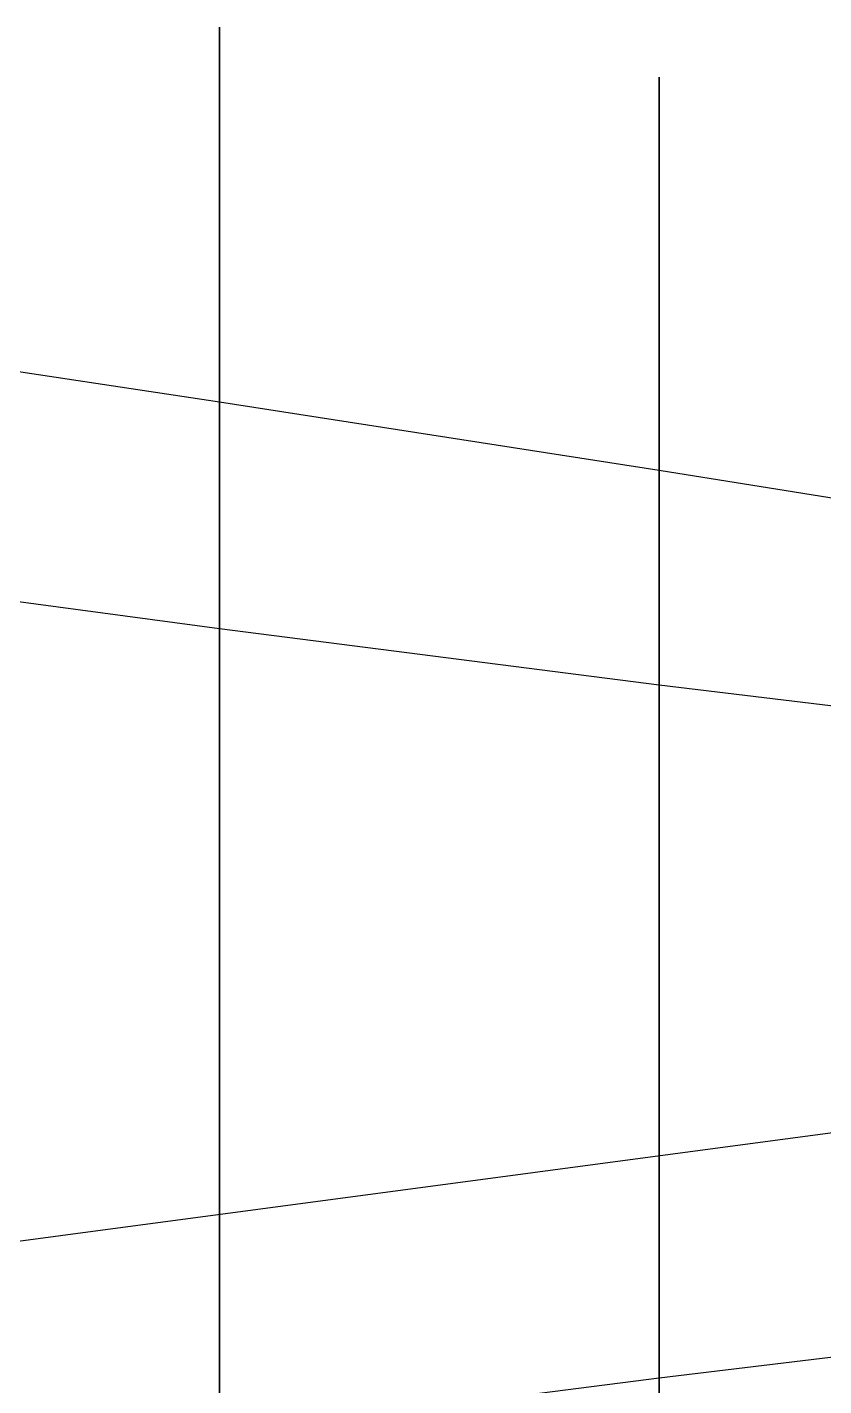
# Model space of a CAD drawing. Extents: x 0 to 100, y -6 to 6.
# Drawn here: x 79.12 to 82.75, y -1.61 to 4.57 of the extents above; entities that cross this region are included whole.
import ezdxf

# ---------------------------------------------------------------- set-up
doc = ezdxf.new("R2010")
doc.units = 0
for name, color, linetype in [('Compartiment', 3, 'CONTINUOUS'), ('Fysiek-horizontaal-vlak', 5, 'CONTINUOUS'), ('Gereserveerd', 1, 'CONTINUOUS'), ('Lijnenmodel-van-de-romp', 2, 'CONTINUOUS'), ('Vlakkenmodel-van-de-romp', 2, 'CONTINUOUS')]:
    doc.layers.add(name, color=color, linetype=linetype)

msp = doc.modelspace()

# ---------------------------------------------------------------- linework, layer by layer
at = {"layer": 'Compartiment'}
for points in [[(80, -4.56822, 8.85554), (80, 4.56822, 8.85554), (80, 4.517, 8.71412)], [(80, 4.517, 8.71412), (80, 4.50525, 8.68132), (80, 4.49635, 8.65606), (80, 4.49087, 8.64001), (80, 4.4853, 8.62401), (80, 4.4751, 8.59616), (80, 4.45573, 8.54458), (80, 4.1209, 7.66502), (80, 4.07506, 7.54314), (80, 4.04103, 7.4517), (80, 4.01674, 7.38559), (80, 4.00014, 7.33968), (80, 3.97437, 7.26727), (80, 3.92917, 7.21263), (80, 3.90547, 7.18374), (80, 3.87828, 7.15019), (80, 3.849, 7.11347), (80, 3.81907, 7.07508), (80, 3.78964, 7.03623), (80, 3.7608, 6.99695), (80, 3.73236, 6.95699), (80, 3.70416, 6.91611), (80, 3.676, 6.87404), (80, 3.64783, 6.83076), (80, 3.62005, 6.78714), (80, 3.59319, 6.74426), (80, 3.56777, 6.70321), (80, 3.54431, 6.66507), (80, 3.52292, 6.63009), (80, 3.50209, 6.59509), (80, 3.47987, 6.55602), (80, 3.45433, 6.50886), (80, 3.42355, 6.44958), (80, 3.38628, 6.37548), (80, 3.34403, 6.28922), (80, 3.29901, 6.19478), (80, 3.25344, 6.09614), (80, 3.20952, 5.99731), (80, 3.16896, 5.90139), (80, 3.13152, 5.80798), (80, 3.09642, 5.71578), (80, 3.06292, 5.62351), (80, 3.03028, 5.52989), (80, 2.99789, 5.43401), (80, 2.96588, 5.33645), (80, 2.93451, 5.23818), (80, 2.90407, 5.14017), (80, 2.87483, 5.04339), (80, 2.86209, 5), (80, -2.86209, 5)], [(82, -4.34046, 8.94011), (82, 4.34046, 8.94011), (82, 4.27672, 8.7651)], [(82, 4.27672, 8.7651), (82, 4.26764, 8.73975), (82, 4.262, 8.72367), (82, 4.25631, 8.70761), (82, 4.24603, 8.67963), (82, 4.22663, 8.62774), (82, 3.84692, 7.61972), (82, 3.81278, 7.52776), (82, 3.78832, 7.4613), (82, 3.77152, 7.41518), (82, 3.74533, 7.34249), (82, 3.69837, 7.28927), (82, 3.67374, 7.26113), (82, 3.64546, 7.22843), (82, 3.61501, 7.19262), (82, 3.58384, 7.15517), (82, 3.55317, 7.11722), (82, 3.52308, 7.07883), (82, 3.49338, 7.03974), (82, 3.4639, 6.99971), (82, 3.43444, 6.95848), (82, 3.40495, 6.91603), (82, 3.37587, 6.87321), (82, 3.34772, 6.8311), (82, 3.32108, 6.79078), (82, 3.29648, 6.75332), (82, 3.27404, 6.71895), (82, 3.25218, 6.68452), (82, 3.22886, 6.64606), (82, 3.20204, 6.59957), (82, 3.16971, 6.54106), (82, 3.13057, 6.46786), (82, 3.0862, 6.3826), (82, 3.03893, 6.28919), (82, 2.99108, 6.19158), (82, 2.94497, 6.0937), (82, 2.90241, 5.9986), (82, 2.86313, 5.90589), (82, 2.82635, 5.81429), (82, 2.79127, 5.72253), (82, 2.75711, 5.62932), (82, 2.72327, 5.53379), (82, 2.68987, 5.43654), (82, 2.65721, 5.33861), (82, 2.62559, 5.24099), (82, 2.59531, 5.14469), (82, 2.56652, 5.05021), (82, 2.55171, 5), (82, -2.55171, 5)], [(80, -2.86209, 5), (80, 2.86209, 5), (80, 2.84691, 4.9483)], [(80, 2.84691, 4.9483), (80, 2.81987, 4.85347), (80, 2.79309, 4.75697), (80, 2.76597, 4.65686), (80, 2.7379, 4.55121), (80, 2.70842, 4.43856), (80, 2.67763, 4.31931), (80, 2.64573, 4.19433), (80, 2.61297, 4.0645), (80, 2.57958, 3.93068), (80, 2.42681, 3.30872), (80, 2.40553, 3.22351), (80, 2.38774, 3.15374), (80, 2.37241, 3.09527), (80, 2.35851, 3.04397), (80, 2.34502, 2.99567), (80, 2.33107, 2.94698), (80, 2.31657, 2.89747), (80, 2.30155, 2.84745), (80, 2.28609, 2.79725), (80, 2.27025, 2.74716), (80, 2.25406, 2.69746), (80, 2.23752, 2.64814), (80, 2.22059, 2.59915), (80, 2.20324, 2.55043), (80, 2.18545, 2.50192), (80, 2.16719, 2.45359), (80, 2.14848, 2.40547), (80, 2.12935, 2.35762), (80, 2.10982, 2.31008), (80, 2.08992, 2.26292), (80, 2.06964, 2.21613), (80, 2.04886, 2.16957), (80, 2.02741, 2.12304), (80, 2.00515, 2.07635), (80, 1.98191, 2.0293), (80, 1.95768, 1.98189), (80, 1.93293, 1.9348), (80, 1.90831, 1.88891), (80, 1.88443, 1.84511), (80, 1.86191, 1.80427), (80, 1.8409, 1.76655), (80, 1.8314, 1.75), (80, -1.8314, 1.75)], [(82, -2.55171, 5), (82, 2.55171, 5), (82, 2.53872, 4.95595)], [(82, 2.53872, 4.95595), (82, 2.51127, 4.8598), (82, 2.4835, 4.75963), (82, 2.45477, 4.65334), (82, 2.42458, 4.5394), (82, 2.39317, 4.41867), (82, 2.36091, 4.29261), (82, 2.3282, 4.16268), (82, 2.29542, 4.03032), (82, 2.26298, 3.89718), (82, 2.1209, 3.30397), (82, 2.09887, 3.21365), (82, 2.07893, 3.13317), (82, 2.06086, 3.06168), (82, 2.04445, 2.99834), (82, 2.02943, 2.94214), (82, 2.01541, 2.8914), (82, 2.00192, 2.8443), (82, 1.98853, 2.79902), (82, 1.97476, 2.75372), (82, 1.96028, 2.70697), (82, 1.9451, 2.65889), (82, 1.92933, 2.60997), (82, 1.9131, 2.56074), (82, 1.89651, 2.51169), (82, 1.87966, 2.46324), (82, 1.86257, 2.41539), (82, 1.84522, 2.36805), (82, 1.8276, 2.32113), (82, 1.80971, 2.27455), (82, 1.79151, 2.22818), (82, 1.77289, 2.18186), (82, 1.75371, 2.1354), (82, 1.73382, 2.08859), (82, 1.71309, 2.04125), (82, 1.69149, 1.99338), (82, 1.66946, 1.94571), (82, 1.64757, 1.8992), (82, 1.62638, 1.85478), (82, 1.60644, 1.81338), (82, 1.58787, 1.7752), (82, 1.57529, 1.75), (82, -1.57529, 1.75), (82, -1.58787, 1.7752), (82, -1.60644, 1.81338), (82, -1.62638, 1.85478)], [(80, -1.8314, 1.75), (80, 1.8314, 1.75), (80, 1.81951, 1.72928)], [(80, 1.81951, 1.72928), (80, 1.79539, 1.68907), (80, 1.76617, 1.64255), (80, 1.72949, 1.58632), (80, 1.68365, 1.51808), (80, 1.6296, 1.43992), (80, 1.56893, 1.355), (80, 1.50326, 1.26648), (80, 1.43419, 1.17753), (80, 1.36338, 1.09101), (80, 1.29269, 1.00856), (80, 1.22406, 0.93152), (80, 1.15941, 0.86122), (80, 1.10065, 0.79899), (80, 1.04905, 0.74558), (80, 1.00317, 0.69932), (80, 0.96091, 0.65793), (80, 0.92018, 0.61917), (80, 0.87886, 0.58076), (80, 0.83532, 0.54092), (80, 0.78967, 0.49978), (80, 0.74251, 0.45793), (80, 0.6944, 0.41598), (80, 0.64593, 0.37454), (80, 0.59754, 0.33409), (80, 0.5492, 0.29463), (80, 0.50072, 0.25602), (80, 0.45193, 0.21815), (80, 0.40265, 0.18089), (80, 0.3531, 0.14437), (80, 0.30507, 0.10966), (80, 0.26075, 0.0781), (80, 0.22231, 0.05104), (80, 0.14924, -0.00002), (80, 0, 0.00005), (80, -0.14924, -0.00002), (80, -0.22231, 0.05104), (80, -0.26075, 0.0781), (80, -0.30507, 0.10966), (80, -0.3531, 0.14437), (80, -0.40265, 0.18089), (80, -0.45193, 0.21815), (80, -0.50072, 0.25602), (80, -0.5492, 0.29463), (80, -0.59754, 0.33409), (80, -0.64593, 0.37454), (80, -0.6944, 0.41598), (80, -0.74251, 0.45793), (80, -0.78967, 0.49978), (80, -0.83532, 0.54092), (80, -0.87886, 0.58076), (80, -0.92018, 0.61917), (80, -0.96091, 0.65793), (80, -1.00317, 0.69932), (80, -1.04905, 0.74558), (80, -1.10065, 0.79899), (80, -1.15941, 0.86122), (80, -1.22406, 0.93152), (80, -1.29269, 1.00856), (80, -1.36338, 1.09101), (80, -1.43419, 1.17753), (80, -1.50326, 1.26648), (80, -1.56893, 1.355), (80, -1.6296, 1.43992)], [(82, 1.569, 1.73741), (82, 1.54771, 1.69643), (82, 1.5219, 1.64871), (82, 1.48943, 1.59065), (82, 1.44877, 1.51982), (82, 1.40064, 1.43827), (82, 1.34631, 1.34918), (82, 1.28708, 1.25574), (82, 1.22424, 1.16112), (82, 1.15922, 1.06831), (82, 1.09412, 0.97954), (82, 1.03117, 0.89683), (82, 0.97261, 0.82222), (82, 0.92069, 0.75773), (82, 0.87687, 0.70456), (82, 0.83957, 0.66055), (82, 0.80643, 0.62271), (82, 0.77511, 0.58807), (82, 0.74324, 0.55362), (82, 0.70897, 0.51702), (82, 0.67245, 0.47843), (82, 0.63431, 0.43866), (82, 0.59519, 0.3985), (82, 0.55574, 0.35876), (82, 0.51646, 0.32008), (82, 0.47729, 0.28245), (82, 0.43804, 0.24568), (82, 0.3985, 0.2096), (82, 0.35848, 0.17404), (82, 0.31813, 0.13906), (82, 0.27891, 0.10573), (82, 0.24266, 0.07536), (82, 0.21117, 0.04927), (82, 0.15126, -0.00001), (82, 0, 0.0002), (82, -0.15126, -0.00001), (82, -0.21117, 0.04927), (82, -0.24266, 0.07536), (82, -0.27891, 0.10573), (82, -0.31813, 0.13906), (82, -0.35848, 0.17404), (82, -0.3985, 0.2096), (82, -0.43804, 0.24568), (82, -0.47729, 0.28245), (82, -0.51646, 0.32008), (82, -0.55574, 0.35876), (82, -0.59519, 0.3985), (82, -0.63431, 0.43866), (82, -0.67245, 0.47843), (82, -0.70897, 0.51702), (82, -0.74324, 0.55362), (82, -0.77511, 0.58807), (82, -0.80643, 0.62271), (82, -0.83957, 0.66055), (82, -0.87687, 0.70456), (82, -0.92069, 0.75773), (82, -0.97261, 0.82222), (82, -1.03117, 0.89683), (82, -1.09412, 0.97954), (82, -1.15922, 1.06831), (82, -1.22424, 1.16112), (82, -1.28708, 1.25574), (82, -1.34631, 1.34918), (82, -1.40064, 1.43827), (82, -1.44877, 1.51982), (82, -1.48943, 1.59065), (82, -1.5219, 1.64871), (82, -1.54771, 1.69643), (82, -1.569, 1.73741), (82, -1.57529, 1.75), (82, 1.57529, 1.75), (82, 1.569, 1.73741)]]:
    msp.add_polyline3d(points, dxfattribs=at)
at = {"layer": 'Fysiek-horizontaal-vlak'}
for points in [[(74, -3.74078, 5), (76, -3.45724, 5), (78, -3.16376, 5), (80, -2.86209, 5), (82, -2.55171, 5), (84, -2.2317, 5), (86, -1.89653, 5), (88, -1.56145, 5), (90, -1.25029, 5), (90, 1.25029, 5), (90, 1.25029, 5), (88, 1.56145, 5), (86, 1.89653, 5), (84, 2.2317, 5), (82, 2.55171, 5), (80, 2.86209, 5), (78, 3.16376, 5), (76, 3.45724, 5), (74, 3.74078, 5)], [(74, -2.65352, 1.75), (76, -2.37686, 1.75), (78, -2.10027, 1.75), (80, -1.8314, 1.75), (82, -1.57529, 1.75), (84, -1.33463, 1.75), (86, -1.10054, 1.75), (88, -0.86601, 1.75), (90, -0.61509, 1.75), (90, 0.61509, 1.75), (90, 0.61509, 1.75), (88, 0.86601, 1.75), (86, 1.10054, 1.75), (84, 1.33463, 1.75), (82, 1.57529, 1.75), (80, 1.8314, 1.75), (78, 2.10027, 1.75), (76, 2.37686, 1.75), (74, 2.65352, 1.75)]]:
    msp.add_polyline3d(points, dxfattribs=at)
at = {"layer": 'Gereserveerd'}
msp.add_polyline3d([(90, 0.5, 6), (75, -1.5, 7)], dxfattribs=at)
at = {"layer": 'Lijnenmodel-van-de-romp'}
for points in [[(80, 0, 0.00005), (80, 0.14924, -0.00002), (80, 0.22231, 0.05104), (80, 0.26075, 0.0781), (80, 0.30507, 0.10966), (80, 0.3531, 0.14437), (80, 0.40265, 0.18089), (80, 0.45193, 0.21815), (80, 0.50072, 0.25602), (80, 0.5492, 0.29463), (80, 0.59754, 0.33409), (80, 0.64593, 0.37454), (80, 0.6944, 0.41598), (80, 0.74251, 0.45793), (80, 0.78967, 0.49978), (80, 0.83532, 0.54092), (80, 0.87886, 0.58076), (80, 0.92018, 0.61917), (80, 0.96091, 0.65793), (80, 1.00317, 0.69932), (80, 1.04905, 0.74558), (80, 1.10065, 0.79899), (80, 1.15941, 0.86122), (80, 1.22406, 0.93152), (80, 1.29269, 1.00856), (80, 1.36338, 1.09101), (80, 1.43419, 1.17753), (80, 1.50326, 1.26648), (80, 1.56893, 1.355), (80, 1.6296, 1.43992), (80, 1.68365, 1.51808), (80, 1.72949, 1.58632), (80, 1.76617, 1.64255), (80, 1.79539, 1.68907), (80, 1.81951, 1.72928), (80, 1.8409, 1.76655), (80, 1.86191, 1.80427), (80, 1.88443, 1.84511), (80, 1.90831, 1.88891), (80, 1.93293, 1.9348), (80, 1.95768, 1.98189), (80, 1.98191, 2.0293), (80, 2.00515, 2.07635), (80, 2.02741, 2.12304), (80, 2.04886, 2.16957), (80, 2.06964, 2.21613), (80, 2.08992, 2.26292), (80, 2.10982, 2.31008), (80, 2.12935, 2.35762), (80, 2.14848, 2.40547), (80, 2.16719, 2.45359), (80, 2.18545, 2.50192), (80, 2.20324, 2.55043), (80, 2.22059, 2.59915), (80, 2.23752, 2.64814), (80, 2.25406, 2.69746), (80, 2.27025, 2.74716), (80, 2.28609, 2.79725), (80, 2.30155, 2.84745), (80, 2.31657, 2.89747), (80, 2.33107, 2.94698), (80, 2.34502, 2.99567), (80, 2.35851, 3.04397), (80, 2.37241, 3.09527), (80, 2.38774, 3.15374), (80, 2.40553, 3.22351), (80, 2.42681, 3.30872), (80, 2.57958, 3.93068), (80, 2.61297, 4.0645), (80, 2.64573, 4.19433), (80, 2.67763, 4.31931), (80, 2.70842, 4.43856), (80, 2.7379, 4.55121), (80, 2.76597, 4.65686), (80, 2.79309, 4.75697), (80, 2.81987, 4.85347), (80, 2.84691, 4.9483), (80, 2.87483, 5.04339), (80, 2.90407, 5.14017), (80, 2.93451, 5.23818), (80, 2.96588, 5.33645), (80, 2.99789, 5.43401), (80, 3.03028, 5.52989), (80, 3.06292, 5.62351), (80, 3.09642, 5.71578), (80, 3.13152, 5.80798), (80, 3.16896, 5.90139), (80, 3.20952, 5.99731), (80, 3.25344, 6.09614), (80, 3.29901, 6.19478), (80, 3.34403, 6.28922), (80, 3.38628, 6.37548), (80, 3.42355, 6.44958), (80, 3.45433, 6.50886), (80, 3.47987, 6.55602), (80, 3.50209, 6.59509), (80, 3.52292, 6.63009), (80, 3.54431, 6.66507), (80, 3.56777, 6.70321), (80, 3.59319, 6.74426), (80, 3.62005, 6.78714), (80, 3.64783, 6.83076), (80, 3.676, 6.87404), (80, 3.70416, 6.91611), (80, 3.73236, 6.95699), (80, 3.7608, 6.99695), (80, 3.78964, 7.03623), (80, 3.81907, 7.07508), (80, 3.849, 7.11347), (80, 3.87828, 7.15019), (80, 3.90547, 7.18374), (80, 3.92917, 7.21263), (80, 3.97437, 7.26727), (80, 4.00014, 7.33968), (80, 4.01674, 7.38559), (80, 4.04103, 7.4517), (80, 4.07506, 7.54314), (80, 4.1209, 7.66502), (80, 4.45573, 8.54458), (80, 4.4751, 8.59616), (80, 4.4853, 8.62401), (80, 4.49087, 8.64001), (80, 4.49635, 8.65606), (80, 4.50525, 8.68132), (80, 4.517, 8.71412), (80, 4.56822, 8.85554), (80, 0, 8.85554)], [(82, 0, 0.0002), (82, 0.15126, -0.00001), (82, 0.21117, 0.04927), (82, 0.24266, 0.07536), (82, 0.27891, 0.10573), (82, 0.31813, 0.13906), (82, 0.35848, 0.17404), (82, 0.3985, 0.2096), (82, 0.43804, 0.24568), (82, 0.47729, 0.28245), (82, 0.51646, 0.32008), (82, 0.55574, 0.35876), (82, 0.59519, 0.3985), (82, 0.63431, 0.43866), (82, 0.67245, 0.47843), (82, 0.70897, 0.51702), (82, 0.74324, 0.55362), (82, 0.77511, 0.58807), (82, 0.80643, 0.62271), (82, 0.83957, 0.66055), (82, 0.87687, 0.70456), (82, 0.92069, 0.75773), (82, 0.97261, 0.82222), (82, 1.03117, 0.89683), (82, 1.09412, 0.97954), (82, 1.15922, 1.06831), (82, 1.22424, 1.16112), (82, 1.28708, 1.25574), (82, 1.34631, 1.34918), (82, 1.40064, 1.43827), (82, 1.44877, 1.51982), (82, 1.48943, 1.59065), (82, 1.5219, 1.64871), (82, 1.54771, 1.69643), (82, 1.569, 1.73741), (82, 1.58787, 1.7752), (82, 1.60644, 1.81338), (82, 1.62638, 1.85478), (82, 1.64757, 1.8992), (82, 1.66946, 1.94571), (82, 1.69149, 1.99338), (82, 1.71309, 2.04125), (82, 1.73382, 2.08859), (82, 1.75371, 2.1354), (82, 1.77289, 2.18186), (82, 1.79151, 2.22818), (82, 1.80971, 2.27455), (82, 1.8276, 2.32113), (82, 1.84522, 2.36805), (82, 1.86257, 2.41539), (82, 1.87966, 2.46324), (82, 1.89651, 2.51169), (82, 1.9131, 2.56074), (82, 1.92933, 2.60997), (82, 1.9451, 2.65889), (82, 1.96028, 2.70697), (82, 1.97476, 2.75372), (82, 1.98853, 2.79902), (82, 2.00192, 2.8443), (82, 2.01541, 2.8914), (82, 2.02943, 2.94214), (82, 2.04445, 2.99834), (82, 2.06086, 3.06168), (82, 2.07893, 3.13317), (82, 2.09887, 3.21365), (82, 2.1209, 3.30397), (82, 2.26298, 3.89718), (82, 2.29542, 4.03032), (82, 2.3282, 4.16268), (82, 2.36091, 4.29261), (82, 2.39317, 4.41867), (82, 2.42458, 4.5394), (82, 2.45477, 4.65334), (82, 2.4835, 4.75963), (82, 2.51127, 4.8598), (82, 2.53872, 4.95595), (82, 2.56652, 5.05021), (82, 2.59531, 5.14469), (82, 2.62559, 5.24099), (82, 2.65721, 5.33861), (82, 2.68987, 5.43654), (82, 2.72327, 5.53379), (82, 2.75711, 5.62932), (82, 2.79127, 5.72253), (82, 2.82635, 5.81429), (82, 2.86313, 5.90589), (82, 2.90241, 5.9986), (82, 2.94497, 6.0937), (82, 2.99108, 6.19158), (82, 3.03893, 6.28919), (82, 3.0862, 6.3826), (82, 3.13057, 6.46786), (82, 3.16971, 6.54106), (82, 3.20204, 6.59957), (82, 3.22886, 6.64606), (82, 3.25218, 6.68452), (82, 3.27404, 6.71895), (82, 3.29648, 6.75332), (82, 3.32108, 6.79078), (82, 3.34772, 6.8311), (82, 3.37587, 6.87321), (82, 3.40495, 6.91603), (82, 3.43444, 6.95848), (82, 3.4639, 6.99971), (82, 3.49338, 7.03974), (82, 3.52308, 7.07883), (82, 3.55317, 7.11722), (82, 3.58384, 7.15517), (82, 3.61501, 7.19262), (82, 3.64546, 7.22843), (82, 3.67374, 7.26113), (82, 3.69837, 7.28927), (82, 3.74533, 7.34249), (82, 3.77152, 7.41518), (82, 3.78832, 7.4613), (82, 3.81278, 7.52776), (82, 3.84692, 7.61972), (82, 4.22663, 8.62774), (82, 4.24603, 8.67963), (82, 4.25631, 8.70761), (82, 4.262, 8.72367), (82, 4.26764, 8.73975), (82, 4.27672, 8.7651), (82, 4.34046, 8.94011), (82, 0, 8.94011)], [(80, 0, 0.00005), (80, -0.14924, -0.00002), (80, -0.22231, 0.05104), (80, -0.26075, 0.0781), (80, -0.30507, 0.10966), (80, -0.3531, 0.14437), (80, -0.40265, 0.18089), (80, -0.45193, 0.21815), (80, -0.50072, 0.25602), (80, -0.5492, 0.29463), (80, -0.59754, 0.33409), (80, -0.64593, 0.37454), (80, -0.6944, 0.41598), (80, -0.74251, 0.45793), (80, -0.78967, 0.49978), (80, -0.83532, 0.54092), (80, -0.87886, 0.58076), (80, -0.92018, 0.61917), (80, -0.96091, 0.65793), (80, -1.00317, 0.69932), (80, -1.04905, 0.74558), (80, -1.10065, 0.79899), (80, -1.15941, 0.86122), (80, -1.22406, 0.93152), (80, -1.29269, 1.00856), (80, -1.36338, 1.09101), (80, -1.43419, 1.17753), (80, -1.50326, 1.26648), (80, -1.56893, 1.355), (80, -1.6296, 1.43992)], [(80, -4.56822, 8.85554), (80, 0, 8.85554)], [(82, 0, 0.0002), (82, -0.15126, -0.00001), (82, -0.21117, 0.04927), (82, -0.24266, 0.07536), (82, -0.27891, 0.10573), (82, -0.31813, 0.13906), (82, -0.35848, 0.17404), (82, -0.3985, 0.2096), (82, -0.43804, 0.24568), (82, -0.47729, 0.28245), (82, -0.51646, 0.32008), (82, -0.55574, 0.35876), (82, -0.59519, 0.3985), (82, -0.63431, 0.43866), (82, -0.67245, 0.47843), (82, -0.70897, 0.51702), (82, -0.74324, 0.55362), (82, -0.77511, 0.58807), (82, -0.80643, 0.62271), (82, -0.83957, 0.66055), (82, -0.87687, 0.70456), (82, -0.92069, 0.75773), (82, -0.97261, 0.82222), (82, -1.03117, 0.89683), (82, -1.09412, 0.97954), (82, -1.15922, 1.06831), (82, -1.22424, 1.16112), (82, -1.28708, 1.25574), (82, -1.34631, 1.34918), (82, -1.40064, 1.43827), (82, -1.44877, 1.51982), (82, -1.48943, 1.59065), (82, -1.5219, 1.64871), (82, -1.54771, 1.69643), (82, -1.569, 1.73741), (82, -1.58787, 1.7752), (82, -1.60644, 1.81338), (82, -1.62638, 1.85478)], [(82, -4.34046, 8.94011), (82, 0, 8.94011)]]:
    msp.add_polyline3d(points, dxfattribs=at)
at = {"layer": 'Vlakkenmodel-van-de-romp'}
for points in [[(80, 0, 0.00005), (80, 0.14924, -0.00002), (80, 0.22231, 0.05104), (80, 0.26075, 0.0781), (80, 0.30507, 0.10966), (80, 0.3531, 0.14437), (80, 0.40265, 0.18089), (80, 0.45193, 0.21815), (80, 0.50072, 0.25602), (80, 0.5492, 0.29463), (80, 0.59754, 0.33409), (80, 0.64593, 0.37454), (80, 0.6944, 0.41598), (80, 0.74251, 0.45793), (80, 0.78967, 0.49978), (80, 0.83532, 0.54092), (80, 0.87886, 0.58076), (80, 0.92018, 0.61917), (80, 0.96091, 0.65793), (80, 1.00317, 0.69932), (80, 1.04905, 0.74558), (80, 1.10065, 0.79899), (80, 1.15941, 0.86122), (80, 1.22406, 0.93152), (80, 1.29269, 1.00856), (80, 1.36338, 1.09101), (80, 1.43419, 1.17753), (80, 1.50326, 1.26648), (80, 1.56893, 1.355), (80, 1.6296, 1.43992), (80, 1.68365, 1.51808), (80, 1.72949, 1.58632), (80, 1.76617, 1.64255), (80, 1.79539, 1.68907), (80, 1.81951, 1.72928), (80, 1.8409, 1.76655), (80, 1.86191, 1.80427), (80, 1.88443, 1.84511), (80, 1.90831, 1.88891), (80, 1.93293, 1.9348), (80, 1.95768, 1.98189), (80, 1.98191, 2.0293), (80, 2.00515, 2.07635), (80, 2.02741, 2.12304), (80, 2.04886, 2.16957), (80, 2.06964, 2.21613), (80, 2.08992, 2.26292), (80, 2.10982, 2.31008), (80, 2.12935, 2.35762), (80, 2.14848, 2.40547), (80, 2.16719, 2.45359), (80, 2.18545, 2.50192), (80, 2.20324, 2.55043), (80, 2.22059, 2.59915), (80, 2.23752, 2.64814), (80, 2.25406, 2.69746), (80, 2.27025, 2.74716), (80, 2.28609, 2.79725), (80, 2.30155, 2.84745), (80, 2.31657, 2.89747), (80, 2.33107, 2.94698), (80, 2.34502, 2.99567), (80, 2.35851, 3.04397), (80, 2.37241, 3.09527), (80, 2.38774, 3.15374), (80, 2.40553, 3.22351), (80, 2.42681, 3.30872), (80, 2.57958, 3.93068), (80, 2.61297, 4.0645), (80, 2.64573, 4.19433), (80, 2.67763, 4.31931), (80, 2.70842, 4.43856), (80, 2.7379, 4.55121), (80, 2.76597, 4.65686), (80, 2.79309, 4.75697), (80, 2.81987, 4.85347), (80, 2.84691, 4.9483), (80, 2.87483, 5.04339), (80, 2.90407, 5.14017), (80, 2.93451, 5.23818), (80, 2.96588, 5.33645), (80, 2.99789, 5.43401), (80, 3.03028, 5.52989), (80, 3.06292, 5.62351), (80, 3.09642, 5.71578), (80, 3.13152, 5.80798), (80, 3.16896, 5.90139), (80, 3.20952, 5.99731), (80, 3.25344, 6.09614), (80, 3.29901, 6.19478), (80, 3.34403, 6.28922), (80, 3.38628, 6.37548), (80, 3.42355, 6.44958), (80, 3.45433, 6.50886), (80, 3.47987, 6.55602), (80, 3.50209, 6.59509), (80, 3.52292, 6.63009), (80, 3.54431, 6.66507), (80, 3.56777, 6.70321), (80, 3.59319, 6.74426), (80, 3.62005, 6.78714), (80, 3.64783, 6.83076), (80, 3.676, 6.87404), (80, 3.70416, 6.91611), (80, 3.73236, 6.95699), (80, 3.7608, 6.99695), (80, 3.78964, 7.03623), (80, 3.81907, 7.07508), (80, 3.849, 7.11347), (80, 3.87828, 7.15019), (80, 3.90547, 7.18374), (80, 3.92917, 7.21263), (80, 3.97437, 7.26727), (80, 4.00014, 7.33968), (80, 4.01674, 7.38559), (80, 4.04103, 7.4517), (80, 4.07506, 7.54314), (80, 4.1209, 7.66502), (80, 4.45573, 8.54458), (80, 4.4751, 8.59616), (80, 4.4853, 8.62401), (80, 4.49087, 8.64001), (80, 4.49635, 8.65606), (80, 4.50525, 8.68132), (80, 4.517, 8.71412), (80, 4.56822, 8.85554), (80, 0, 8.85554)], [(82, 0, 0.0002), (82, 0.15126, -0.00001), (82, 0.21117, 0.04927), (82, 0.24266, 0.07536), (82, 0.27891, 0.10573), (82, 0.31813, 0.13906), (82, 0.35848, 0.17404), (82, 0.3985, 0.2096), (82, 0.43804, 0.24568), (82, 0.47729, 0.28245), (82, 0.51646, 0.32008), (82, 0.55574, 0.35876), (82, 0.59519, 0.3985), (82, 0.63431, 0.43866), (82, 0.67245, 0.47843), (82, 0.70897, 0.51702), (82, 0.74324, 0.55362), (82, 0.77511, 0.58807), (82, 0.80643, 0.62271), (82, 0.83957, 0.66055), (82, 0.87687, 0.70456), (82, 0.92069, 0.75773), (82, 0.97261, 0.82222), (82, 1.03117, 0.89683), (82, 1.09412, 0.97954), (82, 1.15922, 1.06831), (82, 1.22424, 1.16112), (82, 1.28708, 1.25574), (82, 1.34631, 1.34918), (82, 1.40064, 1.43827), (82, 1.44877, 1.51982), (82, 1.48943, 1.59065), (82, 1.5219, 1.64871), (82, 1.54771, 1.69643), (82, 1.569, 1.73741), (82, 1.58787, 1.7752), (82, 1.60644, 1.81338), (82, 1.62638, 1.85478), (82, 1.64757, 1.8992), (82, 1.66946, 1.94571), (82, 1.69149, 1.99338), (82, 1.71309, 2.04125), (82, 1.73382, 2.08859), (82, 1.75371, 2.1354), (82, 1.77289, 2.18186), (82, 1.79151, 2.22818), (82, 1.80971, 2.27455), (82, 1.8276, 2.32113), (82, 1.84522, 2.36805), (82, 1.86257, 2.41539), (82, 1.87966, 2.46324), (82, 1.89651, 2.51169), (82, 1.9131, 2.56074), (82, 1.92933, 2.60997), (82, 1.9451, 2.65889), (82, 1.96028, 2.70697), (82, 1.97476, 2.75372), (82, 1.98853, 2.79902), (82, 2.00192, 2.8443), (82, 2.01541, 2.8914), (82, 2.02943, 2.94214), (82, 2.04445, 2.99834), (82, 2.06086, 3.06168), (82, 2.07893, 3.13317), (82, 2.09887, 3.21365), (82, 2.1209, 3.30397), (82, 2.26298, 3.89718), (82, 2.29542, 4.03032), (82, 2.3282, 4.16268), (82, 2.36091, 4.29261), (82, 2.39317, 4.41867), (82, 2.42458, 4.5394), (82, 2.45477, 4.65334), (82, 2.4835, 4.75963), (82, 2.51127, 4.8598), (82, 2.53872, 4.95595), (82, 2.56652, 5.05021), (82, 2.59531, 5.14469), (82, 2.62559, 5.24099), (82, 2.65721, 5.33861), (82, 2.68987, 5.43654), (82, 2.72327, 5.53379), (82, 2.75711, 5.62932), (82, 2.79127, 5.72253), (82, 2.82635, 5.81429), (82, 2.86313, 5.90589), (82, 2.90241, 5.9986), (82, 2.94497, 6.0937), (82, 2.99108, 6.19158), (82, 3.03893, 6.28919), (82, 3.0862, 6.3826), (82, 3.13057, 6.46786), (82, 3.16971, 6.54106), (82, 3.20204, 6.59957), (82, 3.22886, 6.64606), (82, 3.25218, 6.68452), (82, 3.27404, 6.71895), (82, 3.29648, 6.75332), (82, 3.32108, 6.79078), (82, 3.34772, 6.8311), (82, 3.37587, 6.87321), (82, 3.40495, 6.91603), (82, 3.43444, 6.95848), (82, 3.4639, 6.99971), (82, 3.49338, 7.03974), (82, 3.52308, 7.07883), (82, 3.55317, 7.11722), (82, 3.58384, 7.15517), (82, 3.61501, 7.19262), (82, 3.64546, 7.22843), (82, 3.67374, 7.26113), (82, 3.69837, 7.28927), (82, 3.74533, 7.34249), (82, 3.77152, 7.41518), (82, 3.78832, 7.4613), (82, 3.81278, 7.52776), (82, 3.84692, 7.61972), (82, 4.22663, 8.62774), (82, 4.24603, 8.67963), (82, 4.25631, 8.70761), (82, 4.262, 8.72367), (82, 4.26764, 8.73975), (82, 4.27672, 8.7651), (82, 4.34046, 8.94011), (82, 0, 8.94011)], [(80, 0, 0.00005), (80, -0.14924, -0.00002), (80, -0.22231, 0.05104), (80, -0.26075, 0.0781), (80, -0.30507, 0.10966), (80, -0.3531, 0.14437), (80, -0.40265, 0.18089), (80, -0.45193, 0.21815), (80, -0.50072, 0.25602), (80, -0.5492, 0.29463), (80, -0.59754, 0.33409), (80, -0.64593, 0.37454), (80, -0.6944, 0.41598), (80, -0.74251, 0.45793), (80, -0.78967, 0.49978), (80, -0.83532, 0.54092), (80, -0.87886, 0.58076), (80, -0.92018, 0.61917), (80, -0.96091, 0.65793), (80, -1.00317, 0.69932), (80, -1.04905, 0.74558), (80, -1.10065, 0.79899), (80, -1.15941, 0.86122), (80, -1.22406, 0.93152), (80, -1.29269, 1.00856), (80, -1.36338, 1.09101), (80, -1.43419, 1.17753), (80, -1.50326, 1.26648), (80, -1.56893, 1.355), (80, -1.6296, 1.43992)], [(80, -4.56822, 8.85554), (80, 0, 8.85554)], [(82, 0, 0.0002), (82, -0.15126, -0.00001), (82, -0.21117, 0.04927), (82, -0.24266, 0.07536), (82, -0.27891, 0.10573), (82, -0.31813, 0.13906), (82, -0.35848, 0.17404), (82, -0.3985, 0.2096), (82, -0.43804, 0.24568), (82, -0.47729, 0.28245), (82, -0.51646, 0.32008), (82, -0.55574, 0.35876), (82, -0.59519, 0.3985), (82, -0.63431, 0.43866), (82, -0.67245, 0.47843), (82, -0.70897, 0.51702), (82, -0.74324, 0.55362), (82, -0.77511, 0.58807), (82, -0.80643, 0.62271), (82, -0.83957, 0.66055), (82, -0.87687, 0.70456), (82, -0.92069, 0.75773), (82, -0.97261, 0.82222), (82, -1.03117, 0.89683), (82, -1.09412, 0.97954), (82, -1.15922, 1.06831), (82, -1.22424, 1.16112), (82, -1.28708, 1.25574), (82, -1.34631, 1.34918), (82, -1.40064, 1.43827), (82, -1.44877, 1.51982), (82, -1.48943, 1.59065), (82, -1.5219, 1.64871), (82, -1.54771, 1.69643), (82, -1.569, 1.73741), (82, -1.58787, 1.7752), (82, -1.60644, 1.81338), (82, -1.62638, 1.85478)], [(82, -4.34046, 8.94011), (82, 0, 8.94011)]]:
    msp.add_polyline3d(points, dxfattribs=at)

doc.saveas('drawing.dxf')
